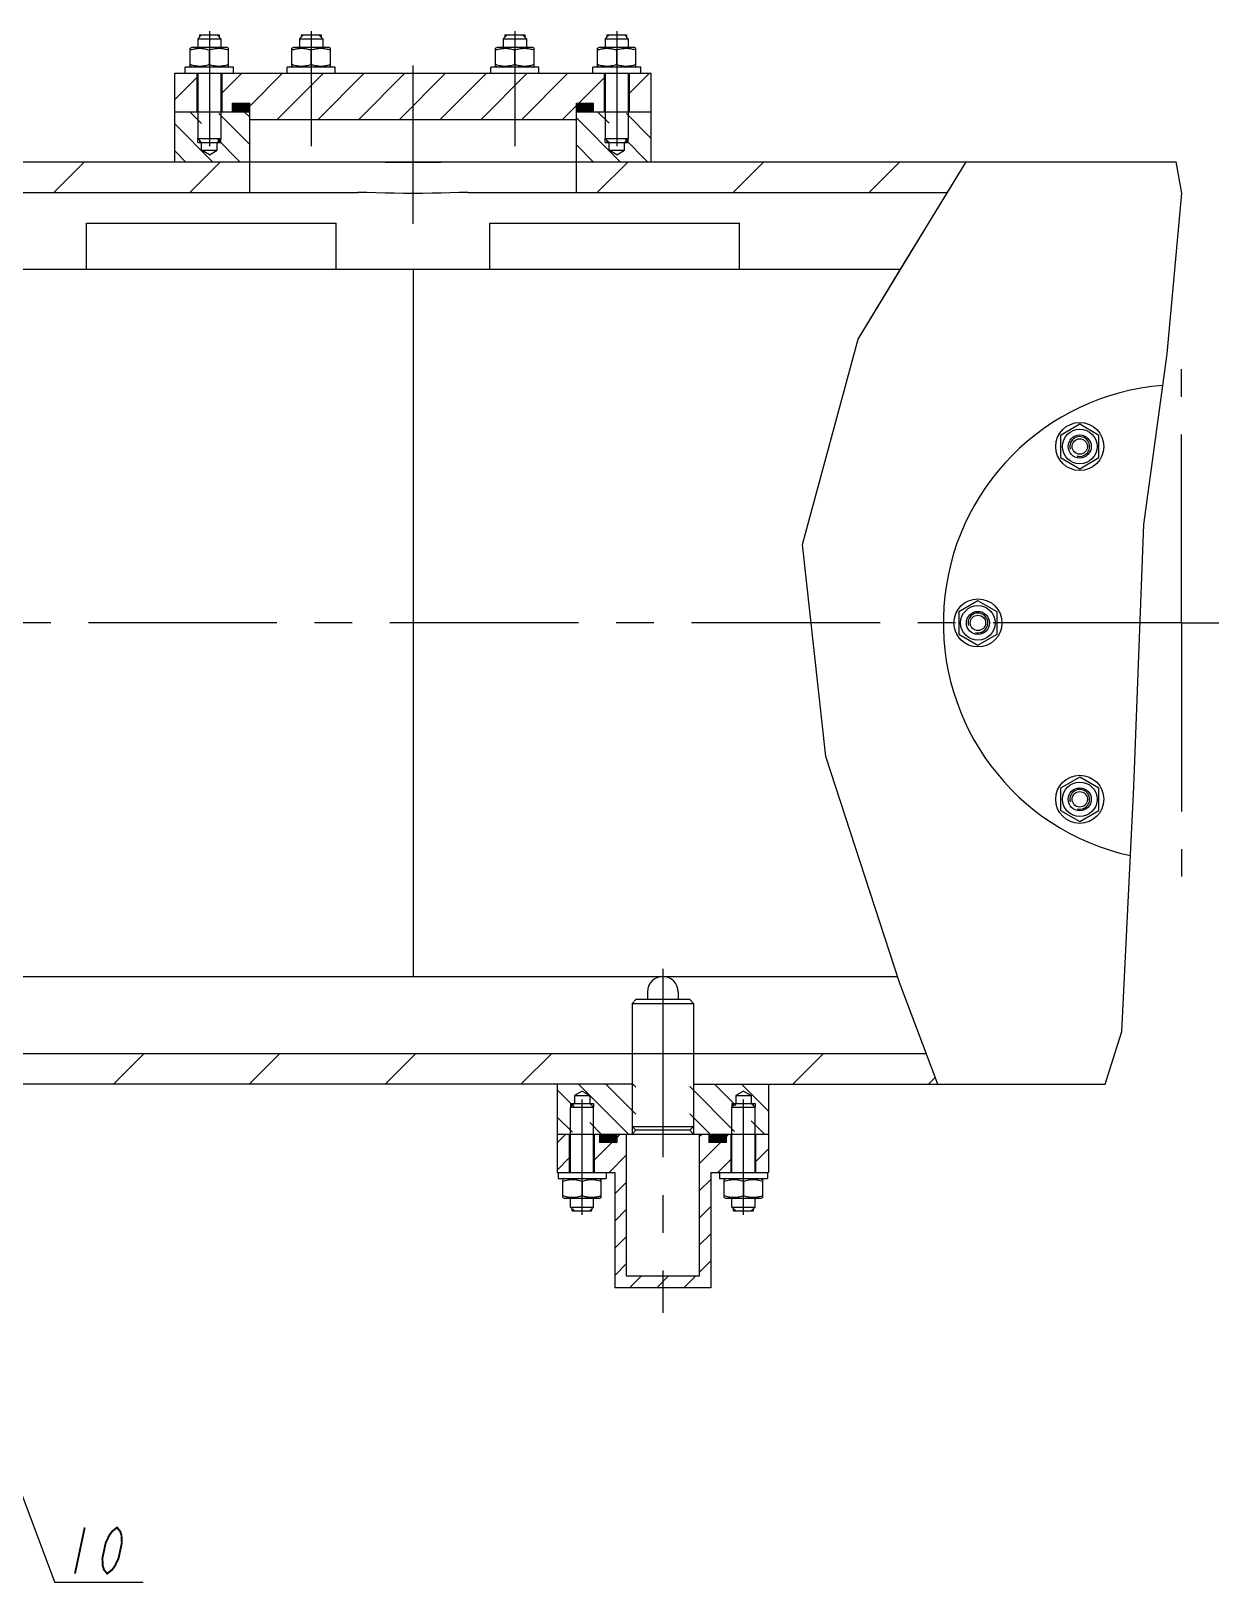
# Model space of a CAD drawing. Header units: millimetres. Extents: x 0 to 1189, y 0 to 841.
# Drawn here: x 526.5 to 681, y 289.8 to 491.5 of the extents above; entities that cross this region are included whole.
import ezdxf

# ---------------------------------------------------------------- set-up
doc = ezdxf.new("R2010")
doc.units = ezdxf.units.MM
doc.header["$LTSCALE"] = 65.395
doc.linetypes.add('CENTER', pattern=[0.6, 0.375, -0.075, 0.075, -0.075])
doc.layers.get('0').update_dxf_attribs({"linetype": 'CONTINUOUS'})
doc.layers.add('ALL_AXIS', color=7, linetype='CONTINUOUS')
doc.styles.get("Standard").update_dxf_attribs({"font": 'txt', "width": 0.7})
doc.dimstyles.get("Standard").update_dxf_attribs({"dimtxt": 3.5, "dimasz": 3, "dimexe": 0.18, "dimexo": 0.0625, "dimgap": 0.09, "dimtad": 1, "dimdec": 5, "dimdsep": 46, "dimtxsty": 'STANDARD', "dimblk": '_FILLED', "dimblk1": '_FILLED', "dimblk2": '_FILLED', "dimcen": 0.09, "dimadec": 0, "dimazin": 0, "dimtol": 1, "dimtp": 1e-05, "dimtm": 1e-05, "dimtfac": 1, "dimtdec": 5, "dimtofl": 0, "dimtmove": 0, "dimatfit": 3, "dimldrblk": '_FILLED', "dimfxl": 1, "dimtolj": 1, "dimarcsym": 0})

# ---------------------------------------------------------------- blocks, each defined once
blk = doc.blocks.new('_FILLED')
at = {"color": 0, "linetype": 'BYBLOCK'}
blk.add_solid([(0, 0), (-1, 0.167), (-1, -0.167)], dxfattribs=at)
blk = doc.blocks.new('BOM BALLOON 66_BL8', base_point=(535.29, 293.32))
at = {"color": 2, "linetype": 'CONTINUOUS'}
blk.add_line((529.53, 289.77), (541.05, 289.77), dxfattribs=at)
at = {"color": 2, "linetype": 'CONTINUOUS', "const_width": 0.25}
for points in [[(533.45, 296.86), (532.18, 290.86)], [(536.38, 290.86), (535.96, 291.36), (535.8, 291.86), (535.75, 292.86), (536.18, 294.86), (536.65, 295.86), (537.02, 296.36), (537.65, 296.86), (538.07, 296.36), (538.23, 295.86), (538.28, 294.86), (537.85, 292.86), (537.38, 291.86), (537.01, 291.36), (536.38, 290.86)]]:
    blk.add_lwpolyline(points, dxfattribs=at)

msp = doc.modelspace()

# ---------------------------------------------------------------- linework, layer by layer
at = {"color": 7, "linetype": 'CONTINUOUS'}
for p, q in [((548.66568087, 491.03943381), (548.16568087, 490.53943381)), ((548.16568087, 490.53943381), (548.16568087, 489.4394277)), ((548.16568087, 490.53943381), (551.16568087, 490.53943381)), ((548.3822336, 491.03943381), (550.94937227, 491.03943381)), ((550.66568087, 491.03943381), (551.16568087, 490.53943381)), ((551.16568087, 490.53943381), (551.16568087, 489.4394277)), ((561.91568087, 491.03943381), (561.41568087, 490.53943381)), ((561.41568087, 490.53943381), (561.41568087, 489.4394277)), ((561.41568087, 490.53943381), (564.41568087, 490.53943381)), ((561.6322336, 491.03943381), (564.19937227, 491.03943381)), ((563.91568087, 491.03943381), (564.41568087, 490.53943381)), ((564.41568087, 490.53943381), (564.41568087, 489.4394277)), ((588.41568087, 491.03943381), (587.91568087, 490.53943381)), ((587.91568087, 490.53943381), (587.91568087, 489.4394277)), ((587.91568087, 490.53943381), (590.91568087, 490.53943381)), ((588.1322336, 491.03943381), (590.69937227, 491.03943381)), ((590.41568087, 491.03943381), (590.91568087, 490.53943381)), ((590.91568087, 490.53943381), (590.91568087, 489.4394277)), ((601.66568087, 491.03943381), (601.16568087, 490.53943381)), ((601.16568087, 490.53943381), (601.16568087, 489.4394277)), ((601.16568087, 490.53943381), (604.16568087, 490.53943381)), ((601.3822336, 491.03943381), (603.94937227, 491.03943381)), ((603.66568087, 491.03943381), (604.16568087, 490.53943381)), ((604.16568087, 490.53943381), (604.16568087, 489.4394277)), ((547.16568087, 489.29507956), (547.41568087, 489.4394277)), ((547.16568087, 486.98376974), (547.16568087, 489.29511008)), ((547.41568087, 489.4394277), (551.91568087, 489.4394277)), ((549.66568087, 487.20706686), (549.66568087, 489.07181296)), ((552.16568087, 489.29507956), (551.91568087, 489.4394277)), ((552.16568087, 486.98376974), (552.16568087, 489.29511008)), ((560.41568087, 489.29507956), (560.66568087, 489.4394277)), ((560.41568087, 486.98376974), (560.41568087, 489.29511008)), ((560.66568087, 489.4394277), (565.16568087, 489.4394277)), ((562.91568087, 487.20706686), (562.91568087, 489.07181296)), ((565.41568087, 489.29507956), (565.16568087, 489.4394277)), ((565.41568087, 486.98376974), (565.41568087, 489.29511008)), ((586.91568087, 489.29507956), (587.16568087, 489.4394277)), ((586.91568087, 486.98376974), (586.91568087, 489.29511008)), ((587.16568087, 489.4394277), (591.66568087, 489.4394277)), ((589.41568087, 487.20706686), (589.41568087, 489.07181296)), ((591.91568087, 489.29507956), (591.66568087, 489.4394277)), ((591.91568087, 486.98376974), (591.91568087, 489.29511008)), ((600.16568087, 489.29507956), (600.41568087, 489.4394277)), ((600.16568087, 486.98376974), (600.16568087, 489.29511008)), ((600.41568087, 489.4394277), (604.91568087, 489.4394277)), ((602.66568087, 487.20706686), (602.66568087, 489.07181296)), ((605.16568087, 489.29507956), (604.91568087, 489.4394277)), ((605.16568087, 486.98376974), (605.16568087, 489.29511008)), ((546.54068087, 486.03943381), (546.54068087, 486.8394216)), ((552.79068087, 486.8394216), (546.54068087, 486.8394216)), ((547.41568087, 486.8394216), (547.16568087, 486.98376974)), ((551.91568087, 486.8394216), (552.16568087, 486.98376974)), ((552.79068087, 486.03943381), (552.79068087, 486.8394216)), ((559.79068087, 486.03943381), (559.79068087, 486.8394216)), ((566.04068087, 486.8394216), (559.79068087, 486.8394216)), ((560.66568087, 486.8394216), (560.41568087, 486.98376974)), ((565.16568087, 486.8394216), (565.41568087, 486.98376974)), ((566.04068087, 486.03943381), (566.04068087, 486.8394216)), ((586.29068087, 486.03943381), (586.29068087, 486.8394216)), ((592.54068087, 486.8394216), (586.29068087, 486.8394216)), ((587.16568087, 486.8394216), (586.91568087, 486.98376974)), ((591.66568087, 486.8394216), (591.91568087, 486.98376974)), ((592.54068087, 486.03943381), (592.54068087, 486.8394216)), ((599.54068087, 486.03943381), (599.54068087, 486.8394216)), ((605.79068087, 486.8394216), (599.54068087, 486.8394216)), ((600.41568087, 486.8394216), (600.16568087, 486.98376974)), ((604.91568087, 486.8394216), (605.16568087, 486.98376974)), ((605.00161837, 487.15506491), (605.16568087, 487.20706686)), ((605.79068087, 486.03943381), (605.79068087, 486.8394216)), ((545.16568087, 474.53943381), (545.16568087, 486.03943381)), ((545.16568087, 486.03943381), (607.16568087, 486.03943381)), ((548.04068087, 486.03943381), (548.04068087, 481.03943381)), ((548.16568087, 486.03943381), (548.16568087, 477.53943381)), ((551.16568087, 486.03943381), (551.16568087, 477.53943381)), ((551.29068087, 486.03943381), (551.29068087, 481.03943381)), ((601.04068087, 486.03943381), (601.04068087, 481.03943381)), ((601.16568087, 486.03943381), (601.16568087, 477.53943381)), ((604.16568087, 486.03943381), (604.16568087, 477.53943381)), ((604.29068087, 486.03943381), (604.29068087, 481.03943381)), ((607.16568087, 474.53943381), (607.16568087, 486.03943381)), ((545.16568087, 481.03943381), (554.91568087, 481.03943381)), ((552.66568087, 481.03943381), (552.66568087, 482.13943991)), ((552.66568087, 482.13943991), (554.91568087, 482.13943991)), ((554.91568087, 470.53943381), (554.91568087, 482.13943991)), ((597.41568087, 470.53943381), (597.41568087, 482.13943991)), ((597.41568087, 482.13943991), (599.66568087, 482.13943991)), ((597.41568087, 481.03943381), (607.16568087, 481.03943381)), ((599.66568087, 481.03943381), (599.66568087, 482.13943991)), ((554.91568087, 480.03943381), (597.41568087, 480.03943381)), ((548.66568087, 477.03943381), (548.16568087, 477.53943381)), ((548.16568087, 477.53943381), (551.16568087, 477.53943381)), ((548.16568087, 477.03943381), (551.16568087, 477.03943381)), ((548.66568087, 476.03943381), (548.66568087, 477.03943381)), ((550.66568087, 477.03943381), (551.16568087, 477.53943381)), ((550.66568087, 476.03943381), (550.66568087, 477.03943381)), ((601.16568087, 477.53943381), (604.16568087, 477.53943381)), ((601.66568087, 477.03943381), (601.16568087, 477.53943381)), ((601.16568087, 477.03943381), (604.16568087, 477.03943381)), ((601.66568087, 476.03943381), (601.66568087, 477.03943381)), ((603.66568087, 477.03943381), (604.16568087, 477.53943381)), ((603.66568087, 476.03943381), (603.66568087, 477.03943381)), ((507.66568087, 474.53943381), (675.44473989, 474.53943381)), ((548.66568087, 476.03943381), (550.66568087, 476.03943381)), ((549.66568087, 475.43857321), (548.66568087, 476.03943381)), ((549.66568087, 475.43857321), (550.66568087, 476.03943381)), ((601.66568087, 476.03943381), (603.66568087, 476.03943381)), ((602.66568087, 475.43857321), (601.66568087, 476.03943381)), ((602.66568087, 475.43857321), (603.66568087, 476.03943381)), ((643.36466114, 466.70704064), (648.12111819, 474.53943381)), ((645.69204805, 470.53943381), (648.12100313, 474.53943381)), ((676.21111095, 470.43648263), (675.44473989, 474.53943381)), ((438.30343607, 470.53943381), (568.9850168, 470.53943381)), ((583.34658907, 470.53943381), (645.69199751, 470.53943381)), ((643.36465548, 466.70703635), (645.69204805, 470.53943381)), ((674.29580317, 449.56221382), (676.21111095, 470.43648263)), ((533.66568087, 460.53943381), (533.66568087, 466.53943381)), ((533.66568087, 466.53943381), (566.16568087, 466.53943381)), ((566.16568087, 460.53943381), (566.16568087, 466.53943381)), ((586.16568087, 460.53943381), (586.16568087, 466.53943381)), ((586.16568087, 466.53943381), (618.66568087, 466.53943381)), ((618.66568087, 460.53943381), (618.66568087, 466.53943381)), ((634.07423453, 451.4712248), (643.36466114, 466.70704064)), ((639.60391329, 460.53943381), (643.36465548, 466.70703635)), ((433.35562227, 460.53943381), (639.60380585, 460.53943381)), ((576.16568087, 460.53943381), (576.16568087, 368.53943381)), ((634.07412813, 451.47122702), (639.60391329, 460.53943381)), ((626.84683321, 424.74622092), (634.07412813, 451.47122702)), ((671.23451777, 427.32863967), (674.29580317, 449.56221382)), ((662.91568087, 440.37585959), (660.41568087, 438.9324697)), ((665.41568087, 438.9324697), (662.91568087, 440.37585959)), ((660.41568087, 438.9324697), (660.41568087, 436.04572043)), ((665.41568087, 436.04572043), (665.41568087, 438.9324697)), ((660.41568087, 436.04572043), (662.91568087, 434.60236105)), ((662.91568087, 434.60236105), (665.41568087, 436.04572043)), ((669.95585141, 393.19442102), (671.23451777, 427.32863967)), ((629.87246798, 397.15987143), (626.84683321, 424.74622092)), ((649.66568087, 417.42618307), (647.16568087, 415.98280844)), ((647.16568087, 415.98280844), (647.16568087, 413.09605917)), ((652.16568087, 415.98280844), (649.66568087, 417.42618307)), ((652.16568087, 413.09605917), (652.16568087, 415.98280844)), ((647.16568087, 413.09605917), (649.66568087, 411.65268454)), ((649.66568087, 411.65268454), (652.16568087, 413.09605917)), ((639.47578064, 367.74726017), (629.87246798, 397.15987143)), ((662.91568087, 394.47650656), (660.41568087, 393.03313193)), ((665.41568087, 393.03313193), (662.91568087, 394.47650656)), ((660.41568087, 393.03313193), (660.41568087, 390.14638266)), ((665.41568087, 390.14638266), (665.41568087, 393.03313193)), ((668.41124566, 361.37433507), (669.95585141, 393.19442102)), ((660.41568087, 390.14638266), (662.91568087, 388.70300803)), ((662.91568087, 388.70300803), (665.41568087, 390.14638266)), ((400.75071212, 368.53943381), (639.21713305, 368.53943381)), ((644.44647463, 354.53943381), (639.47578064, 367.74726017)), ((605.16568087, 365.53943381), (604.66568087, 365.03943381)), ((612.16568087, 365.53943381), (605.16568087, 365.53943381)), ((606.66568087, 366.53943381), (606.66568087, 365.53943381)), ((610.66568087, 366.53943381), (610.66568087, 365.53943381)), ((612.16568087, 365.53943381), (612.66568087, 365.03943381)), ((604.66568087, 365.03943381), (612.66568087, 365.03943381)), ((604.66568087, 365.03943381), (604.66568087, 349.03943381)), ((612.66568087, 365.03943381), (612.66568087, 349.03943381)), ((666.23345383, 354.53943381), (668.41124566, 361.37433507)), ((399.9867938, 358.53943381), (642.94107149, 358.53943381)), ((604.66568087, 354.53943381), (507.66568087, 354.53943381)), ((594.91568087, 354.53943381), (594.91568087, 343.03943381)), ((598.16568087, 353.6402944), (597.16568087, 353.03943381)), ((598.16568087, 353.6402944), (599.16568087, 353.03943381)), ((612.66568087, 354.53943381), (666.23345383, 354.53943381)), ((619.16568087, 353.6402944), (618.16568087, 353.03943381)), ((619.16568087, 353.6402944), (620.16568087, 353.03943381)), ((622.41568087, 354.53943381), (622.41568087, 343.03943381)), ((596.66568087, 352.03943381), (599.66568087, 352.03943381)), ((597.16568087, 352.03943381), (596.66568087, 351.53943381)), ((596.66568087, 351.53943381), (599.66568087, 351.53943381)), ((596.66568087, 343.03943381), (596.66568087, 351.53943381)), ((597.16568087, 353.03943381), (599.16568087, 353.03943381)), ((597.16568087, 353.03943381), (597.16568087, 352.03943381)), ((599.16568087, 353.03943381), (599.16568087, 352.03943381)), ((599.16568087, 352.03943381), (599.66568087, 351.53943381)), ((599.66568087, 343.03943381), (599.66568087, 351.53943381)), ((617.66568087, 352.03943381), (620.66568087, 352.03943381)), ((618.16568087, 352.03943381), (617.66568087, 351.53943381)), ((617.66568087, 351.53943381), (620.66568087, 351.53943381)), ((617.66568087, 343.03943381), (617.66568087, 351.53943381)), ((618.16568087, 353.03943381), (620.16568087, 353.03943381)), ((618.16568087, 353.03943381), (618.16568087, 352.03943381)), ((620.16568087, 353.03943381), (620.16568087, 352.03943381)), ((620.16568087, 352.03943381), (620.66568087, 351.53943381)), ((620.66568087, 343.03943381), (620.66568087, 351.53943381)), ((594.91568087, 348.03943381), (622.41568087, 348.03943381)), ((596.54068087, 343.03943381), (596.54068087, 348.03943381)), ((599.79068087, 343.03943381), (599.79068087, 348.03943381)), ((600.41568087, 348.03943381), (600.41568087, 346.9394277)), ((602.66568087, 348.03943381), (602.66568087, 346.9394277)), ((603.91568087, 348.03943381), (603.91568087, 329.53943381)), ((604.66568087, 349.03943381), (612.66568087, 349.03943381)), ((604.66568087, 349.03943381), (605.16568087, 348.53943381)), ((605.16568087, 348.53943381), (604.66568087, 348.03943381)), ((612.16568087, 348.53943381), (605.16568087, 348.53943381)), ((612.66568087, 349.03943381), (612.16568087, 348.53943381)), ((612.16568087, 348.53943381), (612.66568087, 348.03943381)), ((613.41568087, 348.03943381), (613.41568087, 329.53943381)), ((614.66568087, 348.03943381), (614.66568087, 346.9394277)), ((616.91568087, 348.03943381), (616.91568087, 346.9394277)), ((617.54068087, 343.03943381), (617.54068087, 348.03943381)), ((620.79068087, 343.03943381), (620.79068087, 348.03943381)), ((602.66568087, 346.9394277), (600.41568087, 346.9394277)), ((616.91568087, 346.9394277), (614.66568087, 346.9394277)), ((594.91568087, 343.03943381), (602.41568087, 343.03943381)), ((595.04068087, 343.03943381), (595.04068087, 342.23943076)), ((601.29068087, 343.03943381), (601.29068087, 342.23943076)), ((602.41568087, 343.03943381), (602.41568087, 328.03943381)), ((614.91568087, 343.03943381), (622.41568087, 343.03943381)), ((614.91568087, 343.03943381), (614.91568087, 328.03943381)), ((616.04068087, 343.03943381), (616.04068087, 342.23943076)), ((622.29068087, 343.03943381), (622.29068087, 342.23943076)), ((595.04068087, 342.23943076), (601.29068087, 342.23943076)), ((595.91568087, 342.23943076), (595.66568087, 342.09509787)), ((595.66568087, 339.7837728), (595.66568087, 342.09509787)), ((598.16568087, 341.87180075), (598.16568087, 340.00706992)), ((600.41568087, 342.23943076), (600.66568087, 342.09509787)), ((600.66568087, 339.7837728), (600.66568087, 342.09509787)), ((616.04068087, 342.23943076), (622.29068087, 342.23943076)), ((616.91568087, 342.23943076), (616.66568087, 342.09509787)), ((616.66568087, 339.7837728), (616.66568087, 342.09509787)), ((619.16568087, 341.87180075), (619.16568087, 340.00706992)), ((621.41568087, 342.23943076), (621.66568087, 342.09509787)), ((621.66568087, 339.7837728), (621.66568087, 342.09509787)), ((595.66568087, 339.78378806), (595.91568087, 339.63943991)), ((600.41568087, 339.63943991), (595.91568087, 339.63943991)), ((596.66568087, 338.53943381), (596.66568087, 339.63943991)), ((599.66568087, 338.53943381), (599.66568087, 339.63943991)), ((600.66568087, 339.78378806), (600.41568087, 339.63943991)), ((616.66568087, 339.78378806), (616.91568087, 339.63943991)), ((621.41568087, 339.63943991), (616.91568087, 339.63943991)), ((617.66568087, 338.53943381), (617.66568087, 339.63943991)), ((620.66568087, 338.53943381), (620.66568087, 339.63943991)), ((621.66568087, 339.78378806), (621.41568087, 339.63943991)), ((596.66568087, 338.53943381), (599.66568087, 338.53943381)), ((597.16568087, 338.03943381), (596.66568087, 338.53943381)), ((596.8822336, 338.03943381), (599.44937227, 338.03943381)), ((599.16568087, 338.03943381), (599.66568087, 338.53943381)), ((617.66568087, 338.53943381), (620.66568087, 338.53943381)), ((618.16568087, 338.03943381), (617.66568087, 338.53943381)), ((617.8822336, 338.03943381), (620.44937227, 338.03943381)), ((620.16568087, 338.03943381), (620.66568087, 338.53943381)), ((613.41568087, 329.53943381), (603.91568087, 329.53943381)), ((614.91568087, 328.03943381), (602.41568087, 328.03943381))]:
    msp.add_line(p, q, dxfattribs=at)
at = {"color": 2, "linetype": 'CONTINUOUS'}
for p, q in [((548.3822336, 491.03943381), (548.3822336, 490.75592551)), ((550.94937227, 491.03943381), (550.94937227, 490.75592551)), ((561.6322336, 491.03943381), (561.6322336, 490.75592551)), ((564.19937227, 491.03943381), (564.19937227, 490.75592551)), ((588.1322336, 491.03943381), (588.1322336, 490.75592551)), ((590.69937227, 491.03943381), (590.69937227, 490.75592551)), ((601.3822336, 491.03943381), (601.3822336, 490.75592551)), ((603.94937227, 491.03943381), (603.94937227, 490.75592551)), ((545.16577805, 482.61204411), (548.04077805, 485.48704411)), ((551.29077805, 483.43374326), (553.8964686, 486.03943381)), ((554.91577805, 481.7554424), (559.19976946, 486.03943381)), ((558.50307032, 480.03943381), (564.50307032, 486.03943381)), ((563.80637118, 480.03943381), (569.80637118, 486.03943381)), ((569.10967204, 480.03943381), (575.10967204, 486.03943381)), ((574.4129729, 480.03943381), (580.4129729, 486.03943381)), ((579.71627376, 480.03943381), (585.71627376, 486.03943381)), ((585.01957462, 480.03943381), (591.01957462, 486.03943381)), ((590.32287548, 480.03943381), (596.32287548, 486.03943381)), ((597.72617633, 482.13943381), (601.04077805, 485.45403552)), ((604.29077805, 483.40073467), (606.92947719, 486.03943381)), ((548.66577805, 479.50385741), (547.13020165, 481.03943381)), ((554.91577805, 476.78939131), (550.91575681, 480.78941256)), ((552.66577805, 482.07459493), (552.73061693, 482.13943381)), ((552.66577805, 481.89781823), (552.90739363, 482.13943381)), ((552.66577805, 481.72104154), (553.08417032, 482.13943381)), ((552.66577805, 481.54426484), (553.26094702, 482.13943381)), ((552.66577805, 481.36748815), (553.43772371, 482.13943381)), ((552.66577805, 481.19071145), (553.61450041, 482.13943381)), ((553.61450041, 481.03943381), (552.66577805, 481.98815616)), ((553.43772371, 481.03943381), (552.66577805, 481.81137947)), ((553.26094702, 481.03943381), (552.66577805, 481.63460277)), ((553.08417032, 481.03943381), (552.66577805, 481.45782608)), ((552.90739363, 481.03943381), (552.66577805, 481.28104938)), ((552.73061693, 481.03943381), (552.66577805, 481.10427269)), ((552.6912771, 481.03943381), (553.7912771, 482.13943381)), ((553.7912771, 481.03943381), (552.6912771, 482.13943381)), ((552.8680538, 481.03943381), (553.9680538, 482.13943381)), ((553.9680538, 481.03943381), (552.8680538, 482.13943381)), ((553.04483049, 481.03943381), (554.14483049, 482.13943381)), ((554.14483049, 481.03943381), (553.04483049, 482.13943381)), ((553.22160719, 481.03943381), (554.32160719, 482.13943381)), ((554.32160719, 481.03943381), (553.22160719, 482.13943381)), ((553.39838389, 481.03943381), (554.49838389, 482.13943381)), ((554.49838389, 481.03943381), (553.39838389, 482.13943381)), ((553.57516058, 481.03943381), (554.67516058, 482.13943381)), ((554.67516058, 481.03943381), (553.57516058, 482.13943381)), ((553.75193728, 481.03943381), (554.85193728, 482.13943381)), ((554.85193728, 481.03943381), (553.75193728, 482.13943381)), ((554.91577805, 481.15236973), (553.92871397, 482.13943381)), ((553.92871397, 481.03943381), (554.91577805, 482.02649789)), ((554.91577805, 481.32914642), (554.10549067, 482.13943381)), ((554.10549067, 481.03943381), (554.91577805, 481.84972119)), ((554.91577805, 480.32492522), (554.20126946, 481.03943381)), ((554.91577805, 481.50592312), (554.28226736, 482.13943381)), ((554.28226736, 481.03943381), (554.91577805, 481.6729445)), ((554.91577805, 481.68269981), (554.45904406, 482.13943381)), ((554.45904406, 481.03943381), (554.91577805, 481.4961678)), ((554.91577805, 481.85947651), (554.63582075, 482.13943381)), ((554.63582075, 481.03943381), (554.91577805, 481.31939111)), ((554.91577805, 482.0362532), (554.81259745, 482.13943381)), ((554.81259745, 481.03943381), (554.91577805, 481.14261441)), ((595.62617633, 480.03943381), (597.41577805, 481.82903552)), ((597.41577805, 482.10009102), (597.45512084, 482.13943381)), ((597.41577805, 481.92331432), (597.63189754, 482.13943381)), ((597.41577805, 481.74653763), (597.80867423, 482.13943381)), ((597.41577805, 481.56976093), (597.98545093, 482.13943381)), ((597.41577805, 481.39298424), (598.16222762, 482.13943381)), ((597.41577805, 481.21620754), (598.33900432, 482.13943381)), ((598.33900432, 481.03943381), (597.41577805, 481.96266007)), ((598.16222762, 481.03943381), (597.41577805, 481.78588338)), ((597.98545093, 481.03943381), (597.41577805, 481.60910668)), ((597.80867423, 481.03943381), (597.41577805, 481.43232999)), ((597.63189754, 481.03943381), (597.41577805, 481.25555329)), ((597.45512084, 481.03943381), (597.41577805, 481.0787766)), ((603.12767634, 474.53943381), (597.41577805, 480.25133209)), ((597.41578101, 481.03943381), (598.51578101, 482.13943381)), ((598.51578101, 481.03943381), (597.41578101, 482.13943381)), ((597.59255771, 481.03943381), (598.69255771, 482.13943381)), ((598.69255771, 481.03943381), (597.59255771, 482.13943381)), ((597.7693344, 481.03943381), (598.8693344, 482.13943381)), ((598.8693344, 481.03943381), (597.7693344, 482.13943381)), ((597.9461111, 481.03943381), (599.0461111, 482.13943381)), ((599.0461111, 481.03943381), (597.9461111, 482.13943381)), ((598.1228878, 481.03943381), (599.2228878, 482.13943381)), ((599.2228878, 481.03943381), (598.1228878, 482.13943381)), ((598.29966449, 481.03943381), (599.39966449, 482.13943381)), ((599.39966449, 481.03943381), (598.29966449, 482.13943381)), ((598.47644119, 481.03943381), (599.57644119, 482.13943381)), ((599.57644119, 481.03943381), (598.47644119, 482.13943381)), ((599.66577805, 481.12687364), (598.65321788, 482.13943381)), ((598.65321788, 481.03943381), (599.66577805, 482.05199398)), ((599.66577805, 481.30365033), (598.82999458, 482.13943381)), ((598.82999458, 481.03943381), (599.66577805, 481.87521728)), ((599.66577805, 481.48042703), (599.00677127, 482.13943381)), ((599.00677127, 481.03943381), (599.66577805, 481.69844059)), ((599.66577805, 481.65720372), (599.18354797, 482.13943381)), ((599.18354797, 481.03943381), (599.66577805, 481.52166389)), ((599.66577805, 481.83398042), (599.36032466, 482.13943381)), ((599.36032466, 481.03943381), (599.66577805, 481.3448872)), ((599.66577805, 482.01075711), (599.53710136, 482.13943381)), ((599.53710136, 481.03943381), (599.66577805, 481.1681105)), ((601.66577805, 479.536866), (600.16321024, 481.03943381)), ((607.16577805, 477.5723999), (603.9322611, 480.80591685)), ((550.09466775, 474.53943381), (545.16577805, 479.4683235)), ((548.16568087, 477.03943381), (548.16568087, 477.53943381)), ((548.3822336, 477.32294211), (548.3822336, 477.03943381)), ((553.63020165, 474.53943381), (550.66577805, 477.50385741)), ((550.94937227, 477.32294211), (550.94937227, 477.03943381)), ((551.16568087, 477.03943381), (551.16568087, 477.53943381)), ((599.59214243, 474.53943381), (597.41577805, 476.71579818)), ((601.16568087, 477.03943381), (601.16568087, 477.53943381)), ((601.3822336, 477.32294211), (601.3822336, 477.03943381)), ((606.66321024, 474.53943381), (603.66577805, 477.536866)), ((603.94937227, 477.32294211), (603.94937227, 477.03943381)), ((604.16568087, 477.03943381), (604.16568087, 477.53943381)), ((529.43093674, 470.53943381), (533.43093674, 474.53943381)), ((546.55913384, 474.53943381), (545.16577805, 475.93278959)), ((547.10860627, 470.53943381), (551.10860627, 474.53943381)), ((600.14161486, 470.53943381), (604.14161486, 474.53943381)), ((617.81928439, 470.53943381), (621.81928439, 474.53943381)), ((635.49695392, 470.53943381), (639.49695392, 474.53943381)), ((537.17462345, 354.53943381), (541.17462345, 358.53943381)), ((554.85229298, 354.53943381), (558.85229298, 358.53943381)), ((572.52996251, 354.53943381), (576.52996251, 358.53943381)), ((590.20763204, 354.53943381), (594.20763204, 358.53943381)), ((625.5629711, 354.53943381), (629.5629711, 358.53943381)), ((643.24064063, 354.53943381), (644.11675408, 355.41554726)), ((597.16577805, 351.53916256), (594.91577805, 353.78916256)), ((604.20104071, 348.03943381), (597.70104071, 354.53943381)), ((605.16577805, 350.61023037), (601.23657462, 354.53943381)), ((605.16577805, 354.14576428), (604.77210852, 354.53943381)), ((618.00447719, 348.37813295), (612.16577805, 354.21683209)), ((618.16577805, 351.752366), (615.37871024, 354.53943381)), ((622.41577805, 351.0378999), (618.91424415, 354.53943381)), ((596.66568087, 352.03943381), (596.66568087, 351.53943381)), ((596.8822336, 351.75594077), (596.8822336, 352.03943381)), ((599.44937227, 351.75594077), (599.44937227, 352.03943381)), ((599.66568087, 352.03943381), (599.66568087, 351.53943381)), ((617.66568087, 352.03943381), (617.66568087, 351.53943381)), ((617.8822336, 351.75594077), (617.8822336, 352.03943381)), ((620.44937227, 351.75594077), (620.44937227, 352.03943381)), ((620.66568087, 352.03943381), (620.66568087, 351.53943381)), ((596.89787548, 348.27153123), (594.91577805, 350.25362865)), ((600.66550681, 348.03943381), (599.16577805, 349.53916256)), ((614.80764243, 348.03943381), (612.16577805, 350.68129818)), ((621.87871024, 348.03943381), (620.16577805, 349.752366)), ((594.91577805, 346.89030677), (596.06490509, 348.03943381)), ((600.41577805, 347.92272664), (600.53248522, 348.03943381)), ((600.41577805, 347.74594995), (600.70926191, 348.03943381)), ((600.41577805, 347.56917325), (600.88603861, 348.03943381)), ((600.41577805, 347.39239656), (601.0628153, 348.03943381)), ((600.41577805, 347.21561986), (601.239592, 348.03943381)), ((600.41577805, 347.03884317), (601.41636869, 348.03943381)), ((601.41636869, 346.93943381), (600.41577805, 347.94002445)), ((601.239592, 346.93943381), (600.41577805, 347.76324775)), ((601.0628153, 346.93943381), (600.41577805, 347.58647106)), ((600.88603861, 346.93943381), (600.41577805, 347.40969436)), ((600.70926191, 346.93943381), (600.41577805, 347.23291767)), ((600.53248522, 346.93943381), (600.41577805, 347.05614097)), ((601.59314539, 346.93943381), (600.49314539, 348.03943381)), ((600.49314539, 346.93943381), (601.59314539, 348.03943381)), ((601.76992209, 346.93943381), (600.66992209, 348.03943381)), ((600.66992209, 346.93943381), (601.76992209, 348.03943381)), ((601.94669878, 346.93943381), (600.84669878, 348.03943381)), ((600.84669878, 346.93943381), (601.94669878, 348.03943381)), ((602.12347548, 346.93943381), (601.02347548, 348.03943381)), ((601.02347548, 346.93943381), (602.12347548, 348.03943381)), ((602.30025217, 346.93943381), (601.20025217, 348.03943381)), ((601.20025217, 346.93943381), (602.30025217, 348.03943381)), ((602.47702887, 346.93943381), (601.37702887, 348.03943381)), ((601.37702887, 346.93943381), (602.47702887, 348.03943381)), ((602.65380556, 346.93943381), (601.55380556, 348.03943381)), ((601.55380556, 346.93943381), (602.65380556, 348.03943381)), ((602.66577805, 347.10423801), (601.73058226, 348.03943381)), ((601.73058226, 346.93943381), (602.66577805, 347.8746296)), ((602.66577805, 347.28101471), (601.90735895, 348.03943381)), ((601.90735895, 346.93943381), (602.66577805, 347.69785291)), ((602.66577805, 347.4577914), (602.08413565, 348.03943381)), ((602.08413565, 346.93943381), (602.66577805, 347.52107621)), ((602.66577805, 347.6345681), (602.26091234, 348.03943381)), ((602.26091234, 346.93943381), (602.66577805, 347.34429952)), ((602.66577805, 347.81134479), (602.43768904, 348.03943381)), ((602.43768904, 346.93943381), (602.66577805, 347.16752282)), ((602.66577805, 347.98812149), (602.61446573, 348.03943381)), ((602.66577805, 347.56923896), (603.1359729, 348.03943381)), ((604.66568087, 349.03943381), (604.66568087, 348.03943381)), ((612.66568087, 349.03943381), (612.66568087, 348.03943381)), ((613.41577805, 347.71263724), (613.74257462, 348.03943381)), ((614.66577805, 348.03059102), (614.67462084, 348.03943381)), ((614.66577805, 347.85381432), (614.85139754, 348.03943381)), ((614.66577805, 347.67703763), (615.02817423, 348.03943381)), ((614.66577805, 347.50026093), (615.20495093, 348.03943381)), ((614.66577805, 347.32348424), (615.38172762, 348.03943381)), ((614.66577805, 347.14670754), (615.55850432, 348.03943381)), ((614.66577805, 346.96993085), (615.73528101, 348.03943381)), ((615.73528101, 346.93943381), (614.66577805, 348.00893677)), ((615.55850432, 346.93943381), (614.66577805, 347.83216007)), ((615.38172762, 346.93943381), (614.66577805, 347.65538338)), ((615.20495093, 346.93943381), (614.66577805, 347.47860668)), ((615.02817423, 346.93943381), (614.66577805, 347.30182999)), ((614.85139754, 346.93943381), (614.66577805, 347.12505329)), ((615.91205771, 346.93943381), (614.81205771, 348.03943381)), ((614.81205771, 346.93943381), (615.91205771, 348.03943381)), ((616.0888344, 346.93943381), (614.9888344, 348.03943381)), ((614.9888344, 346.93943381), (616.0888344, 348.03943381)), ((616.2656111, 346.93943381), (615.1656111, 348.03943381)), ((615.1656111, 346.93943381), (616.2656111, 348.03943381)), ((616.4423878, 346.93943381), (615.3423878, 348.03943381)), ((615.3423878, 346.93943381), (616.4423878, 348.03943381)), ((616.61916449, 346.93943381), (615.51916449, 348.03943381)), ((615.51916449, 346.93943381), (616.61916449, 348.03943381)), ((616.79594119, 346.93943381), (615.69594119, 348.03943381)), ((615.69594119, 346.93943381), (616.79594119, 348.03943381)), ((616.91577805, 346.99637364), (615.87271788, 348.03943381)), ((615.87271788, 346.93943381), (616.91577805, 347.98249398)), ((616.91577805, 347.17315033), (616.04949458, 348.03943381)), ((616.04949458, 346.93943381), (616.91577805, 347.80571728)), ((616.91577805, 347.34992703), (616.22627127, 348.03943381)), ((616.22627127, 346.93943381), (616.91577805, 347.62894059)), ((616.91577805, 347.52670372), (616.40304797, 348.03943381)), ((616.40304797, 346.93943381), (616.91577805, 347.45216389)), ((616.91577805, 347.70348042), (616.57982466, 348.03943381)), ((616.57982466, 346.93943381), (616.91577805, 347.2753872)), ((616.91577805, 347.88025711), (616.75660136, 348.03943381)), ((616.75660136, 346.93943381), (616.91577805, 347.0986105)), ((616.91577805, 347.67710334), (617.27810852, 348.03943381)), ((620.79077805, 348.01656943), (620.81364243, 348.03943381)), ((599.79077805, 344.69423896), (602.0359729, 346.93943381)), ((601.67150681, 343.03943381), (603.91577805, 345.28370505)), ((602.61446573, 346.93943381), (602.66577805, 346.99074613)), ((613.41577805, 344.17710334), (616.17810852, 346.93943381)), ((614.67462084, 346.93943381), (614.66577805, 346.9482766)), ((620.79077805, 344.48103553), (622.41577805, 346.10603553)), ((594.91577805, 343.35477287), (596.54077805, 344.97977287)), ((615.81364243, 343.03943381), (617.54077805, 344.76656943)), ((602.41577805, 340.24817115), (603.91577805, 341.74817115)), ((613.41577805, 340.64156943), (614.91577805, 342.14156943)), ((596.8822336, 338.03943381), (596.8822336, 338.32292685)), ((599.44937227, 338.03943381), (599.44937227, 338.32292685)), ((602.41577805, 336.71263724), (603.91577805, 338.21263724)), ((613.41577805, 337.10603553), (614.91577805, 338.60603553)), ((617.8822336, 338.03943381), (617.8822336, 338.32292685)), ((620.44937227, 338.03943381), (620.44937227, 338.32292685)), ((613.41577805, 333.57050162), (614.91577805, 335.07050162)), ((602.41577805, 333.17710334), (603.91577805, 334.67710334)), ((602.41577805, 329.64156943), (603.91577805, 331.14156943)), ((613.41577805, 330.03496771), (614.91577805, 331.53496771)), ((604.34917634, 328.03943381), (605.84917634, 329.53943381)), ((607.88471024, 328.03943381), (609.38471024, 329.53943381)), ((611.42024415, 328.03943381), (612.92024415, 329.53943381))]:
    msp.add_line(p, q, dxfattribs=at)
at = {"color": 7, "linetype": 'CONTINUOUS'}
for points in [[(547.16568087, 489.07181296), (547.29727266, 489.1138967), (547.42666719, 489.15155539), (547.55313204, 489.18475851), (547.6778879, 489.21359763), (547.80191133, 489.23819479), (547.92495821, 489.25845847), (548.04776094, 489.27438864), (548.17031954, 489.28586325), (548.29312227, 489.29276022), (548.41568087, 489.29511008), (548.53823946, 489.29276022), (548.66104219, 489.28586325), (548.78360079, 489.27441916), (548.90640352, 489.25848898), (549.0294504, 489.23825583), (549.15322969, 489.21365866), (549.27798555, 489.18488058), (549.4044504, 489.15170798), (549.53384493, 489.11398825), (549.66568087, 489.07181296), (549.8119211, 489.11838278), (549.95547579, 489.15945944), (550.09536837, 489.1949819), (550.23355196, 489.22513327), (550.37075899, 489.25006613), (550.5072336, 489.26959738), (550.64346407, 489.2836965), (550.77969454, 489.29224142), (550.91592501, 489.29507956), (551.05215548, 489.29224142), (551.18838594, 489.2836965), (551.32461641, 489.26956686), (551.46109102, 489.2500051), (551.59829805, 489.22507224), (551.73623751, 489.19495139), (551.87637423, 489.15942892), (552.01968477, 489.11835226), (552.16568087, 489.07181296)], [(560.41568087, 489.07181296), (560.54727266, 489.1138967), (560.67666719, 489.15155539), (560.80313204, 489.18475851), (560.9278879, 489.21359763), (561.05191133, 489.23819479), (561.17495821, 489.25845847), (561.29776094, 489.27438864), (561.42031954, 489.28586325), (561.54312227, 489.29276022), (561.66568087, 489.29511008), (561.78823946, 489.29276022), (561.91104219, 489.28586325), (562.03360079, 489.27441916), (562.15640352, 489.25848898), (562.2794504, 489.23825583), (562.40322969, 489.21365866), (562.52798555, 489.18488058), (562.6544504, 489.15170798), (562.78384493, 489.11398825), (562.91568087, 489.07181296), (563.0619211, 489.11838278), (563.20547579, 489.15945944), (563.34536837, 489.1949819), (563.48355196, 489.22513327), (563.62075899, 489.25006613), (563.7572336, 489.26959738), (563.89346407, 489.2836965), (564.02969454, 489.29224142), (564.16592501, 489.29507956), (564.30215548, 489.29224142), (564.43838594, 489.2836965), (564.57461641, 489.26956686), (564.71109102, 489.2500051), (564.84829805, 489.22507224), (564.98623751, 489.19495139), (565.12637423, 489.15942892), (565.26968477, 489.11835226), (565.41568087, 489.07181296)], [(586.91568087, 489.07181296), (587.04727266, 489.1138967), (587.17666719, 489.15155539), (587.30313204, 489.18475851), (587.4278879, 489.21359763), (587.55191133, 489.23819479), (587.67495821, 489.25845847), (587.79776094, 489.27438864), (587.92031954, 489.28586325), (588.04312227, 489.29276022), (588.16568087, 489.29511008), (588.28823946, 489.29276022), (588.41104219, 489.28586325), (588.53360079, 489.27441916), (588.65640352, 489.25848898), (588.7794504, 489.23825583), (588.90322969, 489.21365866), (589.02798555, 489.18488058), (589.1544504, 489.15170798), (589.28384493, 489.11398825), (589.41568087, 489.07181296), (589.5619211, 489.11838278), (589.70547579, 489.15945944), (589.84536837, 489.1949819), (589.98355196, 489.22513327), (590.12075899, 489.25006613), (590.2572336, 489.26959738), (590.39346407, 489.2836965), (590.52969454, 489.29224142), (590.66592501, 489.29507956), (590.80215548, 489.29224142), (590.93838594, 489.2836965), (591.07461641, 489.26956686), (591.21109102, 489.2500051), (591.34829805, 489.22507224), (591.48623751, 489.19495139), (591.62637423, 489.15942892), (591.76968477, 489.11835226), (591.91568087, 489.07181296)], [(600.16568087, 489.07181296), (600.29727266, 489.1138967), (600.42666719, 489.15155539), (600.55313204, 489.18475851), (600.6778879, 489.21359763), (600.80191133, 489.23819479), (600.92495821, 489.25845847), (601.04776094, 489.27438864), (601.17031954, 489.28586325), (601.29312227, 489.29276022), (601.41568087, 489.29511008), (601.53823946, 489.29276022), (601.66104219, 489.28586325), (601.78360079, 489.27441916), (601.90640352, 489.25848898), (602.0294504, 489.23825583), (602.15322969, 489.21365866), (602.27798555, 489.18488058), (602.4044504, 489.15170798), (602.53384493, 489.11398825), (602.66568087, 489.07181296), (602.8119211, 489.11838278), (602.95547579, 489.15945944), (603.09536837, 489.1949819), (603.23355196, 489.22513327), (603.37075899, 489.25006613), (603.5072336, 489.26959738), (603.64346407, 489.2836965), (603.77969454, 489.29224142), (603.91592501, 489.29507956), (604.05215548, 489.29224142), (604.18838594, 489.2836965), (604.32461641, 489.26956686), (604.46109102, 489.2500051), (604.59829805, 489.22507224), (604.73623751, 489.19495139), (604.87637423, 489.15942892), (605.01968477, 489.11835226), (605.16568087, 489.07181296)], [(547.16568087, 487.20706686), (547.32998751, 487.15503439), (547.49087618, 487.10995993), (547.6478586, 487.07184348), (547.80239962, 487.04056296), (547.95645235, 487.01590475), (548.10952852, 486.99814352), (548.26284883, 486.98740134), (548.41592501, 486.98376974), (548.56924532, 486.98743185), (548.72232149, 486.99817404), (548.8756418, 487.01596579), (549.0294504, 487.04062399), (549.18399141, 487.07190451), (549.34072969, 487.10999045), (549.50161837, 487.15506491), (549.66568087, 487.20706686)], [(549.66568087, 487.20706686), (549.82998751, 487.15503439), (549.99087618, 487.10995993), (550.1478586, 487.07184348), (550.30239962, 487.04056296), (550.45645235, 487.01590475), (550.60952852, 486.99814352), (550.76284883, 486.98740134), (550.91592501, 486.98376974), (551.06924532, 486.98743185), (551.22232149, 486.99817404), (551.3756418, 487.01596579), (551.5294504, 487.04062399), (551.68399141, 487.07190451), (551.84072969, 487.10999045), (552.00161837, 487.15506491), (552.16568087, 487.20706686)], [(560.41568087, 487.20706686), (560.57998751, 487.15503439), (560.74087618, 487.10995993), (560.8978586, 487.07184348), (561.05239962, 487.04056296), (561.20645235, 487.01590475), (561.35952852, 486.99814352), (561.51284883, 486.98740134), (561.66592501, 486.98376974), (561.81924532, 486.98743185), (561.97232149, 486.99817404), (562.1256418, 487.01596579), (562.2794504, 487.04062399), (562.43399141, 487.07190451), (562.59072969, 487.10999045), (562.75161837, 487.15506491), (562.91568087, 487.20706686)], [(562.91568087, 487.20706686), (563.07998751, 487.15503439), (563.24087618, 487.10995993), (563.3978586, 487.07184348), (563.55239962, 487.04056296), (563.70645235, 487.01590475), (563.85952852, 486.99814352), (564.01284883, 486.98740134), (564.16592501, 486.98376974), (564.31924532, 486.98743185), (564.47232149, 486.99817404), (564.6256418, 487.01596579), (564.7794504, 487.04062399), (564.93399141, 487.07190451), (565.09072969, 487.10999045), (565.25161837, 487.15506491), (565.41568087, 487.20706686)], [(586.91568087, 487.20706686), (587.07998751, 487.15503439), (587.24087618, 487.10995993), (587.3978586, 487.07184348), (587.55239962, 487.04056296), (587.70645235, 487.01590475), (587.85952852, 486.99814352), (588.01284883, 486.98740134), (588.16592501, 486.98376974), (588.31924532, 486.98743185), (588.47232149, 486.99817404), (588.6256418, 487.01596579), (588.7794504, 487.04062399), (588.93399141, 487.07190451), (589.09072969, 487.10999045), (589.25161837, 487.15506491), (589.41568087, 487.20706686)], [(589.41568087, 487.20706686), (589.57998751, 487.15503439), (589.74087618, 487.10995993), (589.8978586, 487.07184348), (590.05239962, 487.04056296), (590.20645235, 487.01590475), (590.35952852, 486.99814352), (590.51284883, 486.98740134), (590.66592501, 486.98376974), (590.81924532, 486.98743185), (590.97232149, 486.99817404), (591.1256418, 487.01596579), (591.2794504, 487.04062399), (591.43399141, 487.07190451), (591.59072969, 487.10999045), (591.75161837, 487.15506491), (591.91568087, 487.20706686)], [(600.16568087, 487.20706686), (600.32998751, 487.15503439), (600.49087618, 487.10995993), (600.6478586, 487.07184348), (600.80239962, 487.04056296), (600.95645235, 487.01590475), (601.10952852, 486.99814352), (601.26284883, 486.98740134), (601.41592501, 486.98376974), (601.56924532, 486.98743185), (601.72232149, 486.99817404), (601.8756418, 487.01596579), (602.0294504, 487.04062399), (602.18399141, 487.07190451), (602.34072969, 487.10999045), (602.50161837, 487.15506491), (602.66568087, 487.20706686)], [(602.66568087, 487.20706686), (602.82998751, 487.15503439), (602.99087618, 487.10995993), (603.1478586, 487.07184348), (603.30239962, 487.04056296), (603.45645235, 487.01590475), (603.60952852, 486.99814352), (603.76284883, 486.98740134), (603.91592501, 486.98376974), (604.06924532, 486.98743185), (604.22232149, 486.99817404), (604.3756418, 487.01596579), (604.5294504, 487.04062399), (604.68399141, 487.07190451), (604.84072969, 487.10999045), (605.00161837, 487.15506491)], [(568.9850168, 474.53943381), (570.14737032, 474.53220114), (571.32559298, 474.51550803), (572.52139376, 474.49561057), (573.72915743, 474.47766623), (574.94522188, 474.46536765), (576.16543673, 474.46100363), (577.38565157, 474.46536765), (578.60196016, 474.47763571), (579.80972383, 474.49561057), (581.00576876, 474.51550803), (582.18399141, 474.53220114), (583.34658907, 474.53943381)], [(583.34658907, 470.53943381), (582.18325899, 470.52737936), (581.00479219, 470.49942526), (579.80947969, 470.46610007), (578.60244844, 470.43588766), (577.38662813, 470.41519675), (576.16665743, 470.40778098), (574.94644258, 470.41516623), (573.73062227, 470.43585715), (572.52310274, 470.46606955), (571.32730196, 470.49942526), (570.14859102, 470.52737936), (568.9850168, 470.53943381)], [(598.16568087, 341.87180075), (598.00161837, 341.92383322), (597.84072969, 341.96892294), (597.68374727, 342.00702414), (597.52896212, 342.03830466), (597.37515352, 342.06296286), (597.22183321, 342.08073935), (597.06875704, 342.09146628), (596.91543673, 342.09509787), (596.76236055, 342.09145102), (596.60904024, 342.08069357), (596.45596407, 342.06290182), (596.30215548, 342.03822836), (596.14761446, 342.0069631), (595.99063204, 341.96886191), (595.82998751, 341.9238027), (595.66568087, 341.87180075)], [(600.66568087, 341.87180075), (600.50161837, 341.92383322), (600.34072969, 341.96892294), (600.18374727, 342.00702414), (600.02896212, 342.03830466), (599.87515352, 342.06296286), (599.72183321, 342.08073935), (599.56875704, 342.09146628), (599.41543673, 342.09509787), (599.26236055, 342.09145102), (599.10904024, 342.08069357), (598.95596407, 342.06290182), (598.80215548, 342.03822836), (598.64761446, 342.0069631), (598.49063204, 341.96886191), (598.32998751, 341.9238027), (598.16568087, 341.87180075)], [(619.16568087, 341.87180075), (619.00161837, 341.92383322), (618.84072969, 341.96892294), (618.68374727, 342.00702414), (618.52896212, 342.03830466), (618.37515352, 342.06296286), (618.22183321, 342.08073935), (618.06875704, 342.09146628), (617.91543673, 342.09509787), (617.76236055, 342.09145102), (617.60904024, 342.08069357), (617.45596407, 342.06290182), (617.30215548, 342.03822836), (617.14761446, 342.0069631), (616.99063204, 341.96886191), (616.82998751, 341.9238027), (616.66568087, 341.87180075)], [(621.66568087, 341.87180075), (621.50161837, 341.92383322), (621.34072969, 341.96892294), (621.18374727, 342.00702414), (621.02896212, 342.03830466), (620.87515352, 342.06296286), (620.72183321, 342.08073935), (620.56875704, 342.09146628), (620.41543673, 342.09509787), (620.26236055, 342.09145102), (620.10904024, 342.08069357), (619.95596407, 342.06290182), (619.80215548, 342.03822836), (619.64761446, 342.0069631), (619.49063204, 341.96886191), (619.32998751, 341.9238027), (619.16568087, 341.87180075)], [(600.66568087, 340.00706992), (600.53433321, 339.96495566), (600.40493868, 339.92729697), (600.27847383, 339.8941091), (600.15347383, 339.86528525), (600.02969454, 339.84067282), (599.90664766, 339.82040915), (599.78384493, 339.80447897), (599.66104219, 339.79300436), (599.5384836, 339.78610739), (599.41592501, 339.7837728), (599.29312227, 339.78609213), (599.17056368, 339.79300436), (599.04800508, 339.80444846), (598.92520235, 339.82036337), (598.80215548, 339.84062704), (598.67837618, 339.86520895), (598.55362032, 339.89400229), (598.42691133, 339.9271749), (598.2975168, 339.96487936), (598.16568087, 340.00706992), (598.01944063, 339.96048483), (597.87613008, 339.91940817), (597.73623751, 339.88388571), (597.59805391, 339.8537496), (597.46084688, 339.82881674), (597.32437227, 339.80925497), (597.1881418, 339.79515585), (597.05191133, 339.78662619), (596.91568087, 339.78380331), (596.7794504, 339.78662619), (596.64321993, 339.79518637), (596.50674532, 339.80928549), (596.37051485, 339.82884726), (596.23330782, 339.85378012), (596.09536837, 339.88391623), (595.95523165, 339.91943869), (595.8119211, 339.96050009), (595.66568087, 340.00706992)], [(621.66568087, 340.00706992), (621.53433321, 339.96495566), (621.40493868, 339.92729697), (621.27847383, 339.8941091), (621.15347383, 339.86528525), (621.02969454, 339.84067282), (620.90664766, 339.82040915), (620.78384493, 339.80447897), (620.66104219, 339.79300436), (620.5384836, 339.78610739), (620.41592501, 339.7837728), (620.29312227, 339.78609213), (620.17056368, 339.79300436), (620.04800508, 339.80444846), (619.92520235, 339.82036337), (619.80215548, 339.84062704), (619.67837618, 339.86520895), (619.55362032, 339.89400229), (619.42691133, 339.9271749), (619.2975168, 339.96487936), (619.16568087, 340.00706992), (619.01944063, 339.96048483), (618.87613008, 339.91940817), (618.73623751, 339.88388571), (618.59805391, 339.8537496), (618.46084688, 339.82881674), (618.32437227, 339.80925497), (618.1881418, 339.79515585), (618.05191133, 339.78662619), (617.91568087, 339.78380331), (617.7794504, 339.78662619), (617.64321993, 339.79518637), (617.50674532, 339.80928549), (617.37051485, 339.82884726), (617.23330782, 339.85378012), (617.09536837, 339.88391623), (616.95523165, 339.91943869), (616.8119211, 339.96050009), (616.66568087, 340.00706992)]]:
    msp.add_lwpolyline(points, dxfattribs=at)
for centre, radius in [((662.91577805, 437.48910701), 3.125), ((662.91577805, 437.48910701), 2.25), ((662.91577805, 437.48910701), 1.5), ((662.91577805, 437.48910701), 1), ((649.66577805, 414.53943381), 3.125), ((649.66577805, 414.53943381), 2.25), ((649.66577805, 414.53943381), 1.5), ((649.66577805, 414.53943381), 1), ((662.91577805, 391.58976061), 3.125), ((662.91577805, 391.58976061), 2.25), ((662.91577805, 391.58976061), 1.5), ((662.91577805, 391.58976061), 1)]:
    msp.add_circle(centre, radius, dxfattribs=at)
for centre, radius, start, end in [((676.16577805, 414.53943381), 31, 94.5675248889, 257.6078104976), ((608.66577805, 366.53943381), 2, 0, 180)]:
    msp.add_arc(centre, radius, start, end, dxfattribs=at)
at = {"color": 2, "linetype": 'CONTINUOUS'}
for centre in [(662.91577805, 437.48910701), (649.66577805, 414.53943381), (662.91577805, 391.58976061)]:
    msp.add_arc(centre, 1.28349365, 255, 195, dxfattribs=at)
at = {"layer": 'ALL_AXIS', "color": 7, "linetype": 'CENTER'}
for p, q in [((549.66577805, 491.53943381), (549.66577805, 476.53943381)), ((562.91577805, 491.53943381), (562.91577805, 476.53943381)), ((589.41577805, 491.53943381), (589.41577805, 476.53943381)), ((602.66577805, 491.53943381), (602.66577805, 476.53943381)), ((576.16577805, 466.44230381), (576.16577805, 487.03943381)), ((676.16577805, 414.53943381), (676.16577805, 447.53943381)), ((676.16577805, 414.53943381), (370.92157386, 414.53943381)), ((676.16577805, 414.53943381), (681.03078439, 414.53943381)), ((676.16577805, 414.53943381), (676.16577805, 381.53943381)), ((608.66577805, 369.53943381), (608.66577805, 324.7811196)), ((598.16577805, 337.53943381), (598.16577805, 352.53943381)), ((619.16577805, 337.53943381), (619.16577805, 352.53943381))]:
    msp.add_line(p, q, dxfattribs=at)

# ---------------------------------------------------------------- block references
at = {"color": 2, "linetype": 'CONTINUOUS'}
msp.add_blockref('BOM BALLOON 66_BL8', (535.29212344, 293.31612074), dxfattribs=at)

# ---------------------------------------------------------------- leaders
msp.add_leader([(509.2938179, 343.69203153), (529.53010371, 289.7712962)], dimstyle='STANDARD', override={"dimtad": 0, "dimldrblk": 'DOT'}, dxfattribs=at)

doc.saveas('drawing.dxf')
